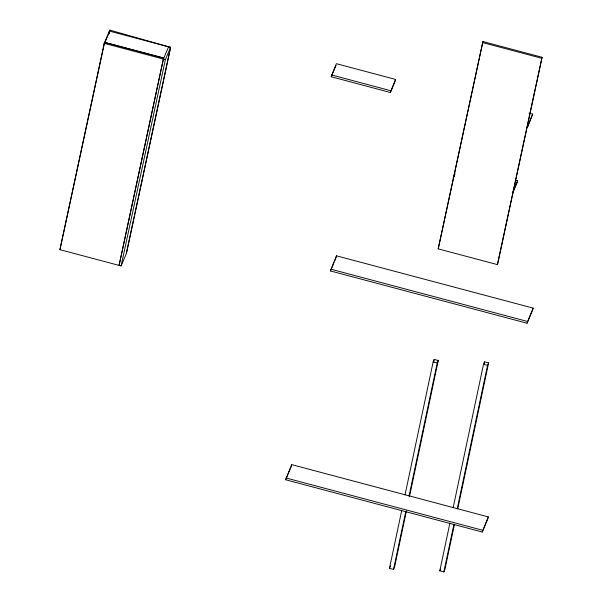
<?xml version="1.0" encoding="UTF-8"?>
<svg xmlns="http://www.w3.org/2000/svg" width="602" height="602" viewBox="0 0 602 602"><rect width="100%" height="100%" fill="white"/><g stroke="black" fill="none" stroke-linecap="round" stroke-linejoin="round"><path stroke-width="0.9" d="M406.425 510.97L394.581 566.956L393.527 569.432L389.471 568.363L401.707 510.549M405.011 494.949L433.162 361.877L434.215 359.402L438.271 360.47L409.533 496.289M433.636 362.148L434.215 359.402M393.527 569.432L405.763 511.617M409.059 496.018L437.218 362.946L438.271 360.47M454.427 524.447L444.916 569.417L443.862 571.9L439.806 570.831L449.905 523.108M453.201 507.509L483.496 364.345L484.55 361.862L488.606 362.931L457.731 508.848M484.158 363.698L484.55 361.862M443.862 571.9L453.961 524.176M457.257 508.577L487.552 365.414L488.606 362.931M163.368 59.071L119.091 265.399L121.115 265.941L126.322 253.683L170.599 47.355L109.82 30.1L104.214 43.336L59.929 249.672L119.091 265.399L163.375 59.071L168.568 46.813M121.115 265.941L165.392 59.606L170.592 47.355L109.406 31.086L108.811 33.84M126.322 253.683L170.592 47.355M109.037 33.765L109.82 30.1M331.198 76.747L336.375 63.684L395.537 79.411L395.153 81.195L390.359 92.482L331.198 76.747L335.991 65.46M285.626 479.749L291.669 464.624L488.282 516.9L487.898 518.683L482.232 532.025L285.626 479.749L290.932 467.235M330.438 270.945L336.48 255.82L533.094 308.096L532.71 309.88L527.043 323.221L330.438 270.945L333.975 262.607M291.293 466.399L291.669 464.624M336.104 257.603L336.48 255.82M390.359 92.482L395.537 79.411M438.203 248.867L482.909 41.553L542.071 57.28L497.786 263.608L497.365 264.594L438.203 248.867L482.909 41.553M497.365 264.594L542.071 57.28M515.763 180.314L517.554 180.796L517.171 182.572L512.723 193.054M532.65 114.124L527.48 127.188L532.65 114.124L529.068 113.168M482.232 532.025L488.282 516.9M527.043 323.221L533.094 308.096M109.022 32.862L104.229 44.149L104.613 42.373L163.797 58.085L104.613 42.373L59.929 249.672M334.689 260.937L335.75 258.439M454.969 173.128L453.223 178.124L454.931 174.098M513.107 191.27L517.554 180.796M389.471 568.363L390.525 565.888M439.806 570.831L440.506 569.176M483.496 364.345L487.552 365.414M433.162 361.877L437.218 362.946M482.488 42.539L541.649 58.266M331.582 74.972L390.743 90.699M104.214 43.336L165.392 59.606M330.822 269.169L527.427 321.445M286.003 477.973L482.616 530.249"/></g></svg>
